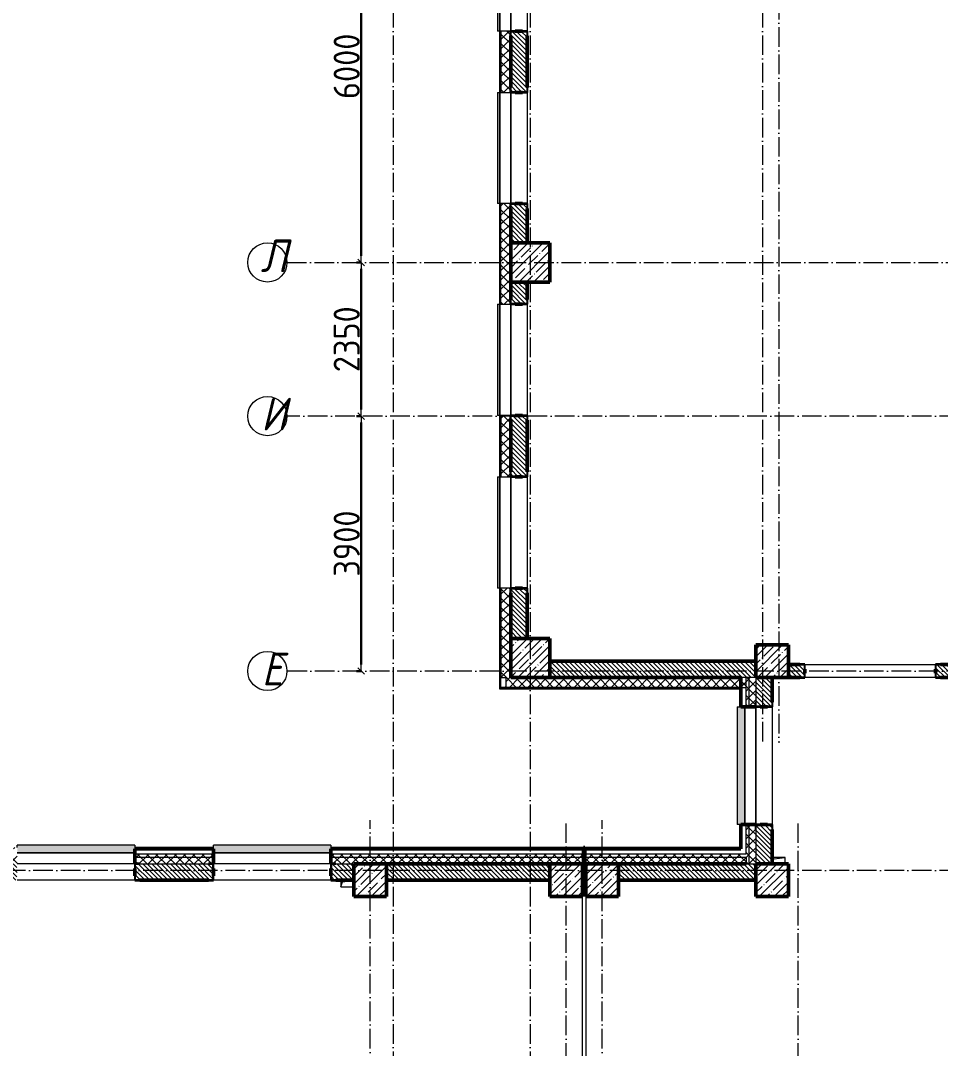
# Model space of a CAD drawing. Header units: millimetres. Extents: x -213536 to 1564669, y -45299 to 942238.
# Drawn here: x 47658 to 61733, y 465674 to 481397 of the extents above; entities that cross this region are included whole.
import ezdxf

# ---------------------------------------------------------------- set-up
doc = ezdxf.new("R2010")
doc.units = ezdxf.units.MM
doc.linetypes.add('50_200_ШТРИХ_1Т_ш5_п1_п1_', pattern=[700, 500, -100, 0, -100])
for name, color, linetype, lineweight in [('3.1) ЖБ окна 1.2 м', 102, 'Continuous', 30), ('A-____-____-DIMS', 7, 'Continuous', 9), ('A-FLOR-____-OTLN', 7, 'Continuous', 9), ('A-GENM-____-MCUT', 7, 'Continuous', 25), ('A-GENM-____-OTLN', 7, 'Continuous', 9), ('A-GENM-____-OTLN-1', 7, 'Continuous', 25), ('A-GLAZ-____-OTLN', 7, 'Continuous', 9), ('A-WALL-____-MCUT-2', 7, 'Continuous', 50), ('A-WALL-____-MCUT-3', 7, 'Continuous', 9), ('A-WALL-____-OTLN', 7, 'Continuous', 9), ('A-WALL-____-PATT-1', 7, 'Continuous', 9), ('A-WALL-FNSH-MCUT-1', 7, 'Continuous', 9), ('I-WALL-____-OTLN', 7, 'Continuous', 9), ('S-COLS-____-MCUT', 7, 'Continuous', 50), ('S-COLS-____-OTLN', 7, 'Continuous', 9), ('S-GRID-____-IDEN', 7, 'Continuous', 9), ('S-GRID-____-OTLN-1', 7, '50_200_ШТРИХ_1Т_ш5_п1_п1_', 9)]:
    doc.layers.add(name, color=color, linetype=linetype, lineweight=lineweight)
doc.layers.add('A-GLAZ-____-OTLN-1', color=7, linetype='Continuous', lineweight=9, true_color=0xc0c0c0)
doc.styles.add('ISOCPEUR_I', font='isocpeui.ttf', dxfattribs={"width": 0.9, "height": 2.5})
doc.styles.add('СПДС', font='isocpeur.ttf', dxfattribs={"width": 0.9})
doc.dimstyles.new('Размера А3', dxfattribs={"dimtxt": 200, "dimasz": 100, "dimexe": 70, "dimexo": 100, "dimgap": 20, "dimtad": 1, "dimdec": 0, "dimrnd": 10, "dimzin": 0, "dimdsep": 46, "dimtxsty": 'СПДС', "dimblk": 'ARROWHEAD_6', "dimcen": 1, "dimclrd": 256, "dimclre": 256, "dimclrt": 256, "dimazin": 0, "dimtfac": 1, "dimtdec": 0, "dimtmove": 2, "dimatfit": 3, "dimfxl": 1, "dimtolj": 1, "dimtzin": 0, "dimarcsym": 0})
pattern_1 = [(45, (-15591.66, 459015.94), (-70.71068, 70.71068), []), (135, (-15591.66, 459015.94), (-70.71068, -70.71068), [])]
pattern_2 = [(135, (-15591.663, 459015.94), (-35.35534, -35.35534), [])]
pattern_3 = [(45, (-15591.66, 459015.94), (-85.53659, 85.53659), []), (45, (-15534.64, 459015.94), (-85.53659, 85.53659), [])]

# ---------------------------------------------------------------- blocks, each defined once
blk = doc.blocks.new('BSC_Колонна _Прямоугольная - 600х600-V12-АР1_План отверстий 2 этажа в осях 1-64_А-ГГ')
at = {"layer": 'S-COLS-____-OTLN'}
h = blk.add_hatch(dxfattribs=at)
h.set_pattern_fill('FP_40', color=256, style=0, pattern_type=2)
h.set_pattern_definition([(45, (-71050, -18681.04), (-114.04925, 114.04925), []), (45, (-70935.95, -18681.04), (-114.04925, 114.04925), [201.613, -40.323, 3.353, -36.97])])
h.paths.add_polyline_path([(-300, -300), (300, -300), (300, 300), (-300, 300)], flags=0)
at = {"layer": 'S-COLS-____-MCUT'}
for p, q in [((300, 300), (-300, 300)), ((-300, 300), (-300, -300)), ((300, -300), (300, 300)), ((-300, -300), (300, -300))]:
    blk.add_line(p, q, dxfattribs=at)
blk = doc.blocks.new('BSC_Колонна _Прямоугольная - 600х600-V79-АР1_План отверстий 2 этажа в осях 1-64_А-ГГ')
at = {"layer": 'S-COLS-____-OTLN'}
h = blk.add_hatch(dxfattribs=at)
h.set_pattern_fill('FP_108', color=256, style=0, pattern_type=2)
h.set_pattern_definition([(45, (-71050, -12631.04), (-114.04925, 114.04925), []), (45, (-70935.95, -12631.04), (-114.04925, 114.04925), [201.613, -40.323, 3.353, -36.97])])
h.paths.add_polyline_path([(-300, -300), (300, -300), (300, 300), (-300, 300)], flags=0)
at = {"layer": 'S-COLS-____-MCUT'}
for p, q in [((300, 300), (-300, 300)), ((-300, 300), (-300, -300)), ((300, -300), (300, 300)), ((-300, -300), (300, -300))]:
    blk.add_line(p, q, dxfattribs=at)
blk = doc.blocks.new('BSC_Колонна _Прямоугольная - 500х500-V98-АР1_План отверстий 2 этажа в осях 1-64_А-ГГ')
at = {"layer": 'S-COLS-____-OTLN'}
h = blk.add_hatch(dxfattribs=at)
h.set_pattern_fill('FP_127', color=256, style=0, pattern_type=2)
h.set_pattern_definition([(45, (-68600, -9231.04), (-114.04925, 114.04925), []), (45, (-68485.95, -9231.04), (-114.04925, 114.04925), [201.613, -40.323, 3.353, -36.97])])
h.paths.add_polyline_path([(-250, -250), (250, -250), (250, 250), (-250, 250)], flags=0)
at = {"layer": 'S-COLS-____-MCUT'}
for p, q in [((250, 250), (-250, 250)), ((-250, 250), (-250, -250)), ((250, -250), (250, 250)), ((-250, -250), (250, -250))]:
    blk.add_line(p, q, dxfattribs=at)
blk = doc.blocks.new('BSC_Колонна _Прямоугольная - 500х500-V114-АР1_План отверстий 2 этажа в осях 1-64_А-ГГ')
at = {"layer": 'S-COLS-____-OTLN'}
h = blk.add_hatch(dxfattribs=at)
h.set_pattern_fill('FP_143', color=256, style=0, pattern_type=2)
h.set_pattern_definition([(45, (-72150, -9231.04), (-114.04925, 114.04925), []), (45, (-72035.95, -9231.04), (-114.04925, 114.04925), [201.613, -40.323, 3.353, -36.97])])
h.paths.add_polyline_path([(-250, -250), (250, -250), (250, 250), (-250, 250)], flags=0)
at = {"layer": 'S-COLS-____-MCUT'}
for p, q in [((250, 250), (-250, 250)), ((-250, 250), (-250, -250)), ((250, -250), (250, 250)), ((-250, -250), (250, -250))]:
    blk.add_line(p, q, dxfattribs=at)
blk = doc.blocks.new('BSC_Колонна _Прямоугольная - 500х500-V115-АР1_План отверстий 2 этажа в осях 1-64_А-ГГ')
at = {"layer": 'S-COLS-____-OTLN'}
h = blk.add_hatch(dxfattribs=at)
h.set_pattern_fill('FP_144', color=256, style=0, pattern_type=2)
h.set_pattern_definition([(45, (-71600, -9231.04), (-114.04925, 114.04925), []), (45, (-71485.95, -9231.04), (-114.04925, 114.04925), [201.613, -40.323, 3.353, -36.97])])
h.paths.add_polyline_path([(-250, -250), (250, -250), (250, 250), (-250, 250)], flags=0)
at = {"layer": 'S-COLS-____-MCUT'}
for p, q in [((250, 250), (-250, 250)), ((-250, 250), (-250, -250)), ((250, -250), (250, 250)), ((-250, -250), (250, -250))]:
    blk.add_line(p, q, dxfattribs=at)
blk = doc.blocks.new('BSC_Колонна _Прямоугольная - 500х500-V135-АР1_План отверстий 2 этажа в осях 1-64_А-ГГ')
at = {"layer": 'S-COLS-____-OTLN'}
h = blk.add_hatch(dxfattribs=at)
h.set_pattern_fill('FP_165', color=256, style=0, pattern_type=2)
h.set_pattern_definition([(45, (-74750, -12581.04), (-114.04925, 114.04925), []), (45, (-74635.95, -12581.04), (-114.04925, 114.04925), [201.613, -40.323, 3.353, -36.97])])
h.paths.add_polyline_path([(-250, -250), (250, -250), (250, 250), (-250, 250), (-250, 195)], flags=0)
at = {"layer": 'S-COLS-____-MCUT'}
for p, q in [((250, 250), (-250, 250)), ((-250, 250), (-250, -250)), ((250, -250), (250, 250)), ((-250, -250), (250, -250))]:
    blk.add_line(p, q, dxfattribs=at)
blk = doc.blocks.new('BSC_Колонна _Прямоугольная - 500х500-V140-АР1_План отверстий 2 этажа в осях 1-64_А-ГГ')
at = {"layer": 'S-COLS-____-OTLN'}
h = blk.add_hatch(dxfattribs=at)
h.set_pattern_fill('FP_171', color=256, style=0, pattern_type=2)
h.set_pattern_definition([(45, (-74750, -9231.04), (-114.04925, 114.04925), []), (45, (-74635.95, -9231.04), (-114.04925, 114.04925), [201.613, -40.323, 3.353, -36.97])])
h.paths.add_polyline_path([(-250, -250), (250, -250), (250, 250), (-250, 250), (-250, 105)], flags=0)
at = {"layer": 'S-COLS-____-MCUT'}
for p, q in [((250, 250), (-250, 250)), ((-250, 250), (-250, -250)), ((250, -250), (250, 250)), ((-250, -250), (250, -250))]:
    blk.add_line(p, q, dxfattribs=at)
blk = doc.blocks.new('Фахверк_СКБ_Уголок - 250_2700-27497298-АР1_План отверстий 2 этажа в осях 1-64_А-ГГ')
at = {"layer": 'A-GENM-____-MCUT'}
for p, q in [((200, 181), (125, 181)), ((125, 181), (125, 106)), ((131, 106), (131, 175)), ((131, 175), (200, 175)), ((200, 175), (200, 181)), ((125, 106), (131, 106)), ((131, -6), (125, -6)), ((125, -6), (125, -81)), ((125, -81), (200, -81)), ((131, -75), (131, -6)), ((200, -75), (131, -75)), ((200, -81), (200, -75))]:
    blk.add_line(p, q, dxfattribs=at)
blk = doc.blocks.new('Фахверк_СКБ_Уголок - 200_3380-28509457-АР1_План отверстий 2 этажа в осях 1-64_А-ГГ')
at = {"layer": 'A-GENM-____-MCUT'}
for p, q in [((200, 156), (125, 156)), ((125, 156), (125, 81)), ((125, 81), (131, 81)), ((131, 19), (125, 19)), ((125, 19), (125, -56)), ((131, 81), (131, 150)), ((131, 150), (200, 150)), ((131, -50), (131, 19)), ((200, 150), (200, 156)), ((125, -56), (200, -56)), ((200, -50), (131, -50)), ((200, -56), (200, -50))]:
    blk.add_line(p, q, dxfattribs=at)
blk = doc.blocks.new('AR_Отверстие прямоугольное _в плите_ - AR_Отверстие прямоугольное _в плите_-V165-АР1_План отверстий 2 этажа в осях 1-64_А-ГГ')
at = {"layer": 'A-GENM-____-OTLN'}
for p, q in [((-100, 50), (-100, -50)), ((-100, -50), (-75, 25)), ((-75, 25), (100, 50)), ((-100, -50), (100, -50))]:
    blk.add_line(p, q, dxfattribs=at)
blk = doc.blocks.new('AR_Отверстие прямоугольное _в плите_ - AR_Отверстие прямоугольное _в плите_-30510712-АР1_План отверстий 2 этажа в осях 1-64_А-ГГ')
at = {"layer": 'A-GENM-____-OTLN'}
for p, q in [((100, 50), (-100, 50)), ((-100, -50), (-75, 25)), ((-75, 25), (100, 50)), ((100, -50), (100, 50))]:
    blk.add_line(p, q, dxfattribs=at)
blk = doc.blocks.new('Отлив_СКБ - Отлив витража_120_НВФ-31885689-АР1_План отверстий 2 этажа в осях 1-64_А-ГГ')
at = {"layer": 'A-GLAZ-____-OTLN-1'}
for points in [[(1800, 2), (1800, 120), (0, 120), (0, 2), (1103, 2)], [(1103, 0), (1800, 0), (1800, 2), (0, 2), (0, 0)]]:
    blk.add_hatch(color=256, dxfattribs=at).paths.add_polyline_path(points, flags=0)
at = {"layer": 'A-GLAZ-____-OTLN'}
for p, q in [((0, 83), (0, 120)), ((1800, 120), (0, 120)), ((0, 2), (1800, 2)), ((1800, 120), (1800, 83)), ((1800, 0), (0, 0))]:
    blk.add_line(p, q, dxfattribs=at)
blk = doc.blocks.new('Отлив_СКБ - Отлив витража_СФТК-31883956-АР1_План отверстий 2 этажа в осях 1-64_А-ГГ')
at = {"layer": 'A-GLAZ-____-OTLN-1'}
for points in [[(0, 3), (0, 2), (1700, 3), (1700, 37), (0, 37)], [(0, 2), (0, 0), (1700, 0), (1700, 2)]]:
    blk.add_hatch(color=256, dxfattribs=at).paths.add_polyline_path(points, flags=0)
at = {"layer": 'A-GLAZ-____-OTLN'}
for p, q in [((0, 3), (0, 37)), ((1700, 37), (0, 37)), ((0, 2), (1700, 2)), ((1700, 37), (1700, 3)), ((1700, 0), (0, 0))]:
    blk.add_line(p, q, dxfattribs=at)
blk = doc.blocks.new('Стены 6 - Стены 4-31195849-АР1_План отверстий 2 этажа в осях 1-64_А-ГГ')
at = {"layer": 'A-WALL-____-MCUT-2'}
for p, q in [((-1799, 41030), (-1799, 41010)), ((-1549, 41030), (-1799, 41030)), ((-1799, 41010), (-1549, 41010)), ((-1549, 41010), (-1549, 41030))]:
    blk.add_line(p, q, dxfattribs=at)
blk = doc.blocks.new('Ось сетки - Круг_Ø6_00__ISO-2_5_0_9K_-25732049-АР1_План отверстий 2 этажа в осях 1-64_А-ГГ')
at = {"layer": 'S-GRID-____-IDEN'}
blk.add_circle((0, 0), 3, dxfattribs=at)
blk = doc.blocks.new('ARROWHEAD_6')
at = {"color": 0, "linetype": 'Continuous'}
for p, q in [((0, 0), (-1, 0)), ((-0.5, -0.5), (0.5, 0.5))]:
    blk.add_line(p, q, dxfattribs=at)
blk = doc.blocks.new('*D5501')
at = {"layer": 'A-____-____-DIMS', "lineweight": -2, "transparency": 16777216}
for p, q in [((52875, 483697), (52799, 483697)), ((52869, 483597), (52869, 477797)), ((52875, 477697), (52799, 477697))]:
    blk.add_line(p, q, dxfattribs=at)
at = {"layer": 'Defpoints', "color": 0, "lineweight": 30, "transparency": 16777216}
for p in [(52975, 483697), (52869, 477697), (52975, 477697)]:
    blk.add_point(p, dxfattribs=at)
at = {"layer": 'A-____-____-DIMS', "lineweight": -2, "transparency": 16777216, "xscale": 100, "yscale": 100, "zscale": 100}
for p, rotation in [((52869, 483697), 90), ((52869, 477697), 270)]:
    blk.add_blockref('ARROWHEAD_6', p, dxfattribs=dict(at, rotation=rotation))
at = {"layer": 'A-____-____-DIMS', "transparency": 16777216, "insert": (52649, 480697), "char_height": 400, "attachment_point": 5, "rotation": 90, "style": 'СПДС'}
blk.add_mtext('\\A1;6000', dxfattribs=at)
blk = doc.blocks.new('*D5502')
at = {"layer": 'A-____-____-DIMS', "lineweight": -2, "transparency": 16777216}
for p, q in [((52875, 477697), (52799, 477697)), ((52869, 477597), (52869, 475447)), ((52875, 475347), (52799, 475347))]:
    blk.add_line(p, q, dxfattribs=at)
at = {"layer": 'Defpoints', "color": 0, "lineweight": 30, "transparency": 16777216}
for p in [(52975, 477697), (52869, 475347), (52975, 475347)]:
    blk.add_point(p, dxfattribs=at)
at = {"layer": 'A-____-____-DIMS', "lineweight": -2, "transparency": 16777216, "xscale": 100, "yscale": 100, "zscale": 100}
for p, rotation in [((52869, 477697), 90), ((52869, 475347), 270)]:
    blk.add_blockref('ARROWHEAD_6', p, dxfattribs=dict(at, rotation=rotation))
at = {"layer": 'A-____-____-DIMS', "transparency": 16777216, "insert": (52649, 476522), "char_height": 400, "attachment_point": 5, "rotation": 90, "style": 'СПДС'}
blk.add_mtext('\\A1;2350', dxfattribs=at)
blk = doc.blocks.new('*D5503')
at = {"layer": 'A-____-____-DIMS', "lineweight": -2, "transparency": 16777216}
for p, q in [((52875, 475347), (52799, 475347)), ((52869, 475247), (52869, 471547)), ((52875, 471447), (52799, 471447))]:
    blk.add_line(p, q, dxfattribs=at)
at = {"layer": 'Defpoints', "color": 0, "lineweight": 30, "transparency": 16777216}
for p in [(52975, 475347), (52869, 471447), (52975, 471447)]:
    blk.add_point(p, dxfattribs=at)
at = {"layer": 'A-____-____-DIMS', "lineweight": -2, "transparency": 16777216, "xscale": 100, "yscale": 100, "zscale": 100}
for p, rotation in [((52869, 475347), 90), ((52869, 471447), 270)]:
    blk.add_blockref('ARROWHEAD_6', p, dxfattribs=dict(at, rotation=rotation))
at = {"layer": 'A-____-____-DIMS', "transparency": 16777216, "insert": (52649, 473397), "char_height": 400, "attachment_point": 5, "rotation": 90, "style": 'СПДС'}
blk.add_mtext('\\A1;3900', dxfattribs=at)
blk = doc.blocks.new('2этаж')
at = {"layer": 'S-GRID-____-OTLN-1', "color": 251, "ltscale": 0.6, "true_color": 0x636466}
for p, q in [((53358.3, 508896.9), (53358.3, 454533.3)), ((55458.3, 508896.9), (55458.3, 454750.2)), ((59008.3, 508896.9), (59008.3, 470347)), ((59258.3, 508602.1), (59258.3, 470347)), ((51735.1, 477697), (74727.1, 477697)), ((88482.7, 475347), (51735.1, 475347)), ((74727.1, 471447), (51735.1, 471447)), ((53008.3, 454750.2), (53008.3, 469166.5)), ((56008.3, 454533.3), (56008.3, 469166.5)), ((56558.3, 454750.2), (56558.3, 469166.5)), ((59558.3, 454533.3), (59558.3, 469166.5)), ((88482.7, 468397), (-20037.2, 468397))]:
    blk.add_line(p, q, dxfattribs=at)
at = {"layer": 'S-GRID-____-IDEN', "char_height": 500, "attachment_point": 1, "style": 'ISOCPEUR_I'}
for s, insert, width in [('\\fISOCPEUR|b0|i1|c204|p34|;\\W.9;Л', (51332.6, 478049.4), 223.671), ('\\fISOCPEUR|b0|i1|c204|p34|;\\W.9;И', (51337.7, 475628.9), 223.671), ('\\fISOCPEUR|b0|i1|c204|p34|;\\W.9;Е', (51346.7, 471728.9), 202.025)]:
    blk.add_mtext(s, dxfattribs=dict(at, insert=insert, width=width))
at = {"layer": 'A-____-____-DIMS'}
for base, p1, p2, picture, middle in [((52868.7, 477697), (52974.8, 483697), (52974.8, 477697), '*D5501', (52648.7, 480697)), ((52868.7, 475347), (52974.8, 477697), (52974.8, 475347), '*D5502', (52648.7, 476522)), ((52868.7, 471447), (52974.8, 475347), (52974.8, 471447), '*D5503', (52648.7, 473397))]:
    dim = blk.add_linear_dim(base=base, p1=p1, p2=p2, angle=90, dimstyle='Размера А3', override={"dimtxt": 400}, dxfattribs=at)
    dim.commit()
    dim.dimension.update_dxf_attribs({"geometry": picture, "text_midpoint": middle})

msp = doc.modelspace()

# ---------------------------------------------------------------- hatches: boundary and pattern name
at = {"layer": 'A-WALL-____-PATT-1'}
h = msp.add_hatch(dxfattribs=at)
h.set_pattern_fill('FP_1', color=256, style=0, pattern_type=2)
h.set_pattern_definition(pattern_1)
h.paths.add_polyline_path([(55008.3, 471347), (55158.3, 471347), (55158.3, 472642), (55152.3, 472642), (55152.3, 472717), (55008.3, 472717)], flags=0)
h.paths.add_polyline_path([(55152.3, 474417), (55152.3, 474492), (55158.3, 474492), (55158.3, 475282), (55152.3, 475282), (55152.3, 475357), (55008.3, 475357), (55008.3, 474417), (55093.2, 474417)], flags=0)
h.paths.add_polyline_path([(55093.2, 477057), (55152.3, 477057), (55152.3, 477132), (55158.3, 477132), (55158.3, 478522), (55152.3, 478522), (55152.3, 478597), (55008.3, 478597), (55008.3, 477057)], flags=0)
h.paths.add_polyline_path([(55152.3, 480297), (55152.3, 480372), (55158.3, 480372), (55158.3, 481162), (55152.3, 481162), (55152.3, 481237), (55008.3, 481237), (55008.3, 480297), (55093.2, 480297)], flags=0)
h.paths.add_polyline_path([(55093.2, 482937), (55152.3, 482937), (55152.3, 483012), (55158.3, 483012), (55158.3, 484402), (55152.3, 484402), (55152.3, 484477), (55008.3, 484477), (55008.3, 482937)], flags=0)
h.paths.add_polyline_path([(55093.2, 486177), (55152.3, 486177), (55152.3, 486252), (55158.3, 486252), (55158.3, 487042), (55152.3, 487042), (55152.3, 487117), (55008.3, 487117), (55008.3, 486177)], flags=0)
h.paths.add_polyline_path([(55152.3, 488817), (55152.3, 488892), (55158.3, 488892), (55158.3, 490282), (55152.3, 490282), (55152.3, 490357), (55008.3, 490357), (55008.3, 488817), (55093.2, 488817)], flags=0)
h.paths.add_polyline_path([(55152.3, 492057), (55152.3, 492132), (55158.3, 492132), (55158.3, 492922), (55152.3, 492922), (55152.3, 492997), (55008.3, 492997), (55008.3, 492057), (55093.2, 492057)], flags=0)
h.paths.add_polyline_path([(55093.2, 494697), (55152.3, 494697), (55152.3, 494772), (55158.3, 494772), (55158.3, 496162), (55152.3, 496162), (55152.3, 496237), (55008.3, 496237), (55008.3, 494697)], flags=0)
h.paths.add_polyline_path([(55093.2, 497937), (55152.3, 497937), (55152.3, 498012), (55158.3, 498012), (55158.3, 498802), (55152.3, 498802), (55152.3, 498877), (55008.3, 498877), (55008.3, 497937)], flags=0)
h.paths.add_polyline_path([(55152.3, 500577), (55152.3, 500652), (55158.3, 500652), (55158.3, 502097), (55008.3, 502097), (55008.3, 500577), (55093.2, 500577)], flags=0)
h = msp.add_hatch(dxfattribs=at)
h.set_pattern_fill('FP_6', color=256, style=0, pattern_type=2)
h.set_pattern_definition(pattern_2)
h.paths.add_polyline_path([(55408.3, 477997), (55408.3, 478591), (55339.3, 478591), (55339.3, 478597), (55227.3, 478597), (55227.3, 478591), (55158.3, 478591), (55158.3, 477997), (55227.3, 477997)], flags=0)
h.paths.add_polyline_path([(55339.3, 480297), (55339.3, 480303), (55408.3, 480303), (55408.3, 481231), (55339.3, 481231), (55339.3, 481237), (55227.3, 481237), (55227.3, 481231), (55158.3, 481231), (55158.3, 480303), (55227.3, 480303), (55227.3, 480297)], flags=0)
h.paths.add_polyline_path([(55339.3, 482937), (55339.3, 482943), (55408.3, 482943), (55408.3, 483397), (55158.3, 483397), (55158.3, 482943), (55227.3, 482943), (55227.3, 482937)], flags=0)
h = msp.add_hatch(dxfattribs=at)
h.set_pattern_fill('FP_6', color=256, style=0, pattern_type=2)
h.set_pattern_definition(pattern_2)
h.paths.add_polyline_path([(55227.3, 471947), (55408.3, 471947), (55408.3, 472711), (55339.3, 472711), (55339.3, 472717), (55227.3, 472717), (55227.3, 472711), (55158.3, 472711), (55158.3, 471947)], flags=0)
h.paths.add_polyline_path([(55227.3, 474417), (55339.3, 474417), (55339.3, 474423), (55408.3, 474423), (55408.3, 475351), (55339.3, 475351), (55339.3, 475357), (55227.3, 475357), (55227.3, 475351), (55158.3, 475351), (55158.3, 474423), (55227.3, 474423)], flags=0)
h.paths.add_polyline_path([(55339.3, 477057), (55339.3, 477063), (55408.3, 477063), (55408.3, 477397), (55158.3, 477397), (55158.3, 477063), (55227.3, 477063), (55227.3, 477057)], flags=0)
h = msp.add_hatch(dxfattribs=at)
h.set_pattern_fill('FP_6', color=256, style=0, pattern_type=2)
h.set_pattern_definition(pattern_2)
h.paths.add_polyline_path([(58908.3, 471347), (58908.3, 471597), (55758.3, 471597), (55758.3, 471347), (58808.3, 471347)], flags=0)
h = msp.add_hatch(dxfattribs=at)
h.set_pattern_fill('FP_6', color=256, style=0, pattern_type=2)
h.set_pattern_definition(pattern_2)
h.paths.add_polyline_path([(61664.3, 471347), (61908.3, 471347), (61908.3, 471547), (61664.3, 471547), (61664.3, 471478), (61658.3, 471478), (61658.3, 471416), (61664.3, 471416), (61664.3, 471351.8)], flags=0)
h.paths.add_polyline_path([(59408.3, 471347), (59652.3, 471347), (59652.3, 471416), (59658.3, 471416), (59658.3, 471478), (59652.3, 471478), (59652.3, 471547), (59408.3, 471547)], flags=0)
h = msp.add_hatch(dxfattribs=at)
h.set_pattern_fill('FP_1', color=256, style=0, pattern_type=2)
h.set_pattern_definition(pattern_1)
h.paths.add_polyline_path([(58758.3, 471197), (58758.3, 471347), (55083.3, 471347), (55083.3, 471197), (58628.1, 471197)], flags=0)
h = msp.add_hatch(dxfattribs=at)
h.set_pattern_fill('FP_1', color=256, style=0, pattern_type=2)
h.set_pattern_definition(pattern_1)
h.paths.add_polyline_path([(58808.3, 468497), (58808.3, 469097), (58758.3, 469097), (58758.3, 468497)], flags=0)
h.paths.add_polyline_path([(58808.3, 470897), (58808.3, 471347), (58758.3, 471347), (58758.3, 470897)], flags=0)
h = msp.add_hatch(dxfattribs=at)
h.set_pattern_fill('FP_1', color=256, style=0, pattern_type=2)
h.set_pattern_definition(pattern_1)
h.paths.add_polyline_path([(58856.7, 468497), (58908.3, 468497), (58908.3, 469022), (58902.3, 469022), (58902.3, 469097), (58808.3, 469097), (58808.3, 468497)], flags=0)
h.paths.add_polyline_path([(58808.3, 470897), (58902.3, 470897), (58902.3, 470972), (58908.3, 470972), (58908.3, 471347), (58808.3, 471347), (58808.3, 470931.8)], flags=0)
h = msp.add_hatch(dxfattribs=at)
h.set_pattern_fill('FP_6', color=256, style=0, pattern_type=2)
h.set_pattern_definition(pattern_2)
h.paths.add_polyline_path([(59089.3, 468497), (59158.3, 468497), (59158.3, 469091), (59089.3, 469091), (59089.3, 469097), (58977.3, 469097), (58977.3, 469091), (58908.3, 469091), (58908.3, 468497), (59070, 468497)], flags=0)
h.paths.add_polyline_path([(59089.3, 470897), (59089.3, 470903), (59158.3, 470903), (59158.3, 471347), (58908.3, 471347), (58908.3, 470903), (58977.3, 470903), (58977.3, 470897)], flags=0)
h = msp.add_hatch(dxfattribs=at)
h.set_pattern_fill('FP_3', color=256, style=0, pattern_type=2)
h.set_pattern_definition(pattern_3)
h.paths.add_polyline_path([(58678.3, 468727), (58678.3, 469097), (58658.3, 469097), (58658.3, 468727)], flags=0)
h.paths.add_polyline_path([(58658.3, 470897), (58678.3, 470897), (58678.3, 471177), (58658.3, 471177), (58658.3, 470931.8)], flags=0)
h = msp.add_hatch(dxfattribs=at)
h.set_pattern_fill('FP_3', color=256, style=0, pattern_type=2)
h.set_pattern_definition(pattern_3)
h.paths.add_polyline_path([(56273.3, 468727), (56273.3, 468747), (52408.3, 468747), (52408.3, 468727), (55093.2, 468727)], flags=0)
h.paths.add_polyline_path([(50608.3, 468727), (50608.3, 468747), (49408.3, 468747), (49408.3, 468727), (49790.8, 468727)], flags=0)
h.paths.add_polyline_path([(47608.3, 468727), (47608.3, 468747), (46408.3, 468747), (46408.3, 468727), (47139.6, 468727)], flags=0)
h.paths.add_polyline_path([(43604.7, 468727), (44608.3, 468727), (44608.3, 468747), (43408.3, 468747), (43408.3, 468727)], flags=0)
h.paths.add_polyline_path([(40953.5, 468727), (41608.3, 468727), (41608.3, 468747), (40408.3, 468747), (40408.3, 468727)], flags=0)
h.paths.add_polyline_path([(38608.3, 468727), (38608.3, 468747), (37408.3, 468747), (37408.3, 468727), (37418.6, 468727)], flags=0)
h.paths.add_polyline_path([(35608.3, 468727), (35608.3, 468747), (34408.3, 468747), (34408.3, 468727), (34767.4, 468727)], flags=0)
h.paths.add_polyline_path([(29608.3, 468727), (29608.3, 468747), (28408.3, 468747), (28408.3, 468727), (28581.3, 468727)], flags=0)
h.paths.add_polyline_path([(31408.3, 468727), (32608.3, 468727), (32608.3, 468747), (31408.3, 468747)], flags=0)
h.paths.add_polyline_path([(25408.3, 468727), (26608.3, 468727), (26608.3, 468747), (25408.3, 468747)], flags=0)
h.paths.add_polyline_path([(22743.3, 468727), (23608.3, 468727), (23608.3, 468747), (22743.3, 468747)], flags=0)
h = msp.add_hatch(dxfattribs=at)
h.set_pattern_fill('FP_3', color=256, style=0, pattern_type=2)
h.set_pattern_definition(pattern_3)
h.paths.add_polyline_path([(58658.3, 468727), (58658.3, 468747), (56293.3, 468747), (56293.3, 468727), (58628.1, 468727)], flags=0)
h = msp.add_hatch(dxfattribs=at)
h.set_pattern_fill('FP_1', color=256, style=0, pattern_type=2)
h.set_pattern_definition(pattern_1)
h.paths.add_polyline_path([(58758.3, 468597), (58758.3, 468647), (52408.3, 468647), (52408.3, 468597), (58628.1, 468597)], flags=0)
h.paths.add_polyline_path([(49790.8, 468597), (50608.3, 468597), (50608.3, 468647), (49408.3, 468647), (49408.3, 468597)], flags=0)
h.paths.add_polyline_path([(47608.3, 468597), (47608.3, 468647), (46408.3, 468647), (46408.3, 468597), (47139.6, 468597)], flags=0)
h.paths.add_polyline_path([(44608.3, 468597), (44608.3, 468647), (43408.3, 468647), (43408.3, 468597), (44488.4, 468597)], flags=0)
h.paths.add_polyline_path([(41608.3, 468597), (41608.3, 468647), (40408.3, 468647), (40408.3, 468597), (40953.5, 468597)], flags=0)
h.paths.add_polyline_path([(37408.3, 468597), (38608.3, 468597), (38608.3, 468647), (37408.3, 468647)], flags=0)
h.paths.add_polyline_path([(34408.3, 468597), (35608.3, 468597), (35608.3, 468647), (34408.3, 468647)], flags=0)
h.paths.add_polyline_path([(32116.2, 468597), (32608.3, 468597), (32608.3, 468647), (31408.3, 468647), (31408.3, 468597)], flags=0)
h.paths.add_polyline_path([(29608.3, 468597), (29608.3, 468647), (28408.3, 468647), (28408.3, 468597), (28581.3, 468597)], flags=0)
h.paths.add_polyline_path([(26608.3, 468597), (26608.3, 468647), (25408.3, 468647), (25408.3, 468597), (25930.1, 468597)], flags=0)
h.paths.add_polyline_path([(22208.3, 468597), (23608.3, 468597), (23608.3, 468647), (22208.3, 468647)], flags=0)
h.paths.add_polyline_path([(20408.3, 468597), (20408.3, 468647), (19208.3, 468647), (19208.3, 468597), (19743.9, 468597)], flags=0)
h.paths.add_polyline_path([(11408.3, 468597), (11408.3, 468647), (8238.3, 468647), (8238.3, 468597), (9139.1, 468597)], flags=0)
h = msp.add_hatch(dxfattribs=at)
h.set_pattern_fill('FP_1', color=256, style=0, pattern_type=2)
h.set_pattern_definition(pattern_1)
h.paths.add_polyline_path([(58758.3, 468497), (58758.3, 468597), (52408.3, 468597), (52408.3, 468503), (52483.3, 468503), (52483.3, 468497), (58628.1, 468497)], flags=0)
h.paths.add_polyline_path([(49790.8, 468497), (50533.3, 468497), (50533.3, 468503), (50608.3, 468503), (50608.3, 468597), (49408.3, 468597), (49408.3, 468503), (49483.3, 468503), (49483.3, 468497)], flags=0)
h.paths.add_polyline_path([(47533.3, 468497), (47533.3, 468503), (47608.3, 468503), (47608.3, 468597), (46408.3, 468597), (46408.3, 468503), (46483.3, 468503), (46483.3, 468497), (47258.3, 468497)], flags=0)
h.paths.add_polyline_path([(43758.3, 468497), (44533.3, 468497), (44533.3, 468503), (44608.3, 468503), (44608.3, 468597), (43408.3, 468597), (43408.3, 468503), (43483.3, 468503), (43483.3, 468497), (43604.7, 468497)], flags=0)
h.paths.add_polyline_path([(40953.5, 468497), (41533.3, 468497), (41533.3, 468503), (41608.3, 468503), (41608.3, 468597), (40408.3, 468597), (40408.3, 468503), (40483.3, 468503), (40483.3, 468497)], flags=0)
h.paths.add_polyline_path([(38258.3, 468497), (38533.3, 468497), (38533.3, 468503), (38608.3, 468503), (38608.3, 468597), (37408.3, 468597), (37408.3, 468503), (37483.3, 468503), (37483.3, 468497), (37758.3, 468497)], flags=0)
h.paths.add_polyline_path([(35258.3, 468497), (35533.3, 468497), (35533.3, 468503), (35608.3, 468503), (35608.3, 468597), (34408.3, 468597), (34408.3, 468503), (34483.3, 468503), (34483.3, 468497), (34767.4, 468497)], flags=0)
h.paths.add_polyline_path([(32533.3, 468497), (32533.3, 468503), (32608.3, 468503), (32608.3, 468597), (31408.3, 468597), (31408.3, 468503), (31483.3, 468503), (31483.3, 468497), (32116.2, 468497)], flags=0)
h.paths.add_polyline_path([(29533.3, 468497), (29533.3, 468503), (29608.3, 468503), (29608.3, 468597), (28408.3, 468597), (28408.3, 468503), (28483.3, 468503), (28483.3, 468497), (29258.3, 468497)], flags=0)
h.paths.add_polyline_path([(25483.3, 468497), (26533.3, 468497), (26533.3, 468503), (26608.3, 468503), (26608.3, 468597), (25408.3, 468597), (25408.3, 468503), (25483.3, 468503)], flags=0)
h.paths.add_polyline_path([(23258.3, 468497), (23533.3, 468497), (23533.3, 468503), (23608.3, 468503), (23608.3, 468597), (22208.3, 468597), (22208.3, 468497), (22708.3, 468497)], flags=0)
h.paths.add_polyline_path([(19743.9, 468497), (20333.3, 468497), (20333.3, 468503), (20408.3, 468503), (20408.3, 468597), (19208.3, 468597), (19208.3, 468497), (19708.3, 468497)], flags=0)
h.paths.add_polyline_path([(11333.3, 468497), (11333.3, 468503), (11408.3, 468503), (11408.3, 468597), (8238.3, 468597), (8238.3, 468497), (10708.3, 468497)], flags=0)
h = msp.add_hatch(dxfattribs=at)
h.set_pattern_fill('FP_6', color=256, style=0, pattern_type=2)
h.set_pattern_definition(pattern_2)
h.paths.add_polyline_path([(52414.3, 468247), (52758.3, 468247), (52758.3, 468497), (52414.3, 468497), (52414.3, 468428), (52408.3, 468428), (52408.3, 468316), (52414.3, 468316), (52414.3, 468251.3)], flags=0)
h.paths.add_polyline_path([(50533.3, 468247), (50602.3, 468247), (50602.3, 468316), (50608.3, 468316), (50608.3, 468428), (50602.3, 468428), (50602.3, 468497), (49414.3, 468497), (49414.3, 468428), (49408.3, 468428), (49408.3, 468316), (49414.3, 468316), (49414.3, 468247), (49790.8, 468247)], flags=0)
h.paths.add_polyline_path([(47533.3, 468247), (47602.3, 468247), (47602.3, 468316), (47608.3, 468316), (47608.3, 468428), (47602.3, 468428), (47602.3, 468497), (47258.3, 468497), (47258.3, 468247)], flags=0)
h = msp.add_hatch(dxfattribs=at)
h.set_pattern_fill('FP_6', color=256, style=0, pattern_type=2)
h.set_pattern_definition(pattern_2)
h.paths.add_polyline_path([(55758.3, 468247), (55758.3, 468497), (53258.3, 468497), (53258.3, 468247), (55093.2, 468247)], flags=0)
h = msp.add_hatch(dxfattribs=at)
h.set_pattern_fill('FP_6', color=256, style=0, pattern_type=2)
h.set_pattern_definition(pattern_2)
h.paths.add_polyline_path([(56808.3, 468247), (58908.3, 468247), (58908.3, 468497), (56808.3, 468497)], flags=0)

# ---------------------------------------------------------------- linework, layer by layer
at = {"layer": 'A-FLOR-____-OTLN'}
for p, q in [((56258.3, 465097), (56258.3, 467997)), ((56308.3, 467997), (56308.3, 465097))]:
    msp.add_line(p, q, dxfattribs=at)
at = {"layer": 'A-WALL-____-MCUT-2'}
for p, q in [((55158.3, 480372), (55158.3, 481162)), ((55158.3, 481162), (55158.3, 480372)), ((55339.3, 481237), (55227.3, 481237)), ((55408.3, 480372), (55408.3, 481162)), ((55227.3, 480297), (55339.3, 480297)), ((55158.3, 477997), (55158.3, 478522)), ((55158.3, 478522), (55158.3, 477997)), ((55339.3, 478597), (55227.3, 478597)), ((55408.3, 477997), (55408.3, 478522)), ((55158.3, 477132), (55158.3, 477397)), ((55158.3, 477397), (55158.3, 477132)), ((55408.3, 477132), (55408.3, 477397)), ((55227.3, 477057), (55339.3, 477057)), ((55339.3, 475357), (55227.3, 475357)), ((55158.3, 474492), (55158.3, 475282)), ((55158.3, 475282), (55158.3, 474492)), ((55408.3, 474492), (55408.3, 475282)), ((55227.3, 474417), (55339.3, 474417)), ((55158.3, 471947), (55158.3, 472642)), ((55158.3, 472642), (55158.3, 471947)), ((55339.3, 472717), (55227.3, 472717)), ((55408.3, 471947), (55408.3, 472642)), ((58908.3, 471597), (55758.3, 471597)), ((59583.3, 471547), (59408.3, 471547)), ((61908.3, 471547), (61733.3, 471547)), ((59658.3, 471416), (59658.3, 471478)), ((61658.3, 471478), (61658.3, 471416)), ((55758.3, 471347), (58678.3, 471347)), ((58678.3, 470897), (58678.3, 471347)), ((59158.3, 470972), (59158.3, 471347)), ((59408.3, 471347), (59583.3, 471347)), ((61733.3, 471347), (61908.3, 471347)), ((58678.3, 470897), (58902.3, 470897)), ((58977.3, 470897), (59089.3, 470897)), ((58678.3, 468727), (58678.3, 469097)), ((58902.3, 469097), (58678.3, 469097)), ((59089.3, 469097), (58977.3, 469097)), ((59158.3, 468497), (59158.3, 469022)), ((50608.3, 468727), (49408.3, 468727)), ((49408.3, 468727), (49408.3, 468503)), ((50608.3, 468503), (50608.3, 468727)), ((58678.3, 468727), (52408.3, 468727)), ((52408.3, 468727), (52408.3, 468503)), ((49408.3, 468428), (49408.3, 468316)), ((50608.3, 468316), (50608.3, 468428)), ((52408.3, 468428), (52408.3, 468316)), ((53258.3, 468497), (53258.3, 468497)), ((55758.3, 468497), (53258.3, 468497)), ((56258.3, 468497), (56308.3, 468497)), ((56808.3, 468497), (58758.3, 468497)), ((49483.3, 468247), (50533.3, 468247)), ((52483.3, 468247), (52758.3, 468247)), ((53258.3, 468247), (55758.3, 468247)), ((56808.3, 468247), (58908.3, 468247))]:
    msp.add_line(p, q, dxfattribs=at)
at = {"layer": 'A-WALL-____-MCUT-3'}
for p, q in [((54996.3, 481237), (54996.3, 480297)), ((55001.3, 481237), (55001.3, 480297)), ((55152.3, 481237), (55008.3, 481237)), ((55008.3, 481237), (55008.3, 480297)), ((55008.3, 480297), (55152.3, 480297)), ((54996.3, 478597), (54996.3, 477057)), ((55001.3, 478597), (55001.3, 477057)), ((55152.3, 478597), (55008.3, 478597)), ((55008.3, 478597), (55008.3, 478597)), ((55008.3, 477057), (55008.3, 478597)), ((55008.3, 477057), (55152.3, 477057)), ((54996.3, 475357), (54996.3, 474417)), ((55001.3, 475357), (55001.3, 474417)), ((55152.3, 475357), (55008.3, 475357)), ((55008.3, 475357), (55008.3, 474417)), ((55008.3, 474417), (55152.3, 474417)), ((54996.3, 472717), (54996.3, 471185)), ((55001.3, 472717), (55001.3, 471190)), ((55152.3, 472717), (55008.3, 472717)), ((55008.3, 472717), (55008.3, 471347)), ((55008.3, 471347), (55083.3, 471347)), ((55083.3, 471347), (55083.3, 471197)), ((58908.3, 471347), (58678.3, 471347)), ((58758.3, 470897), (58758.3, 471347)), ((58808.3, 470897), (58808.3, 471347)), ((58908.3, 471347), (58908.3, 470972)), ((58678.3, 471185), (54996.3, 471185)), ((58678.3, 471190), (55001.3, 471190)), ((58678.3, 471177), (58658.3, 471177)), ((58678.3, 471197), (58758.3, 471197)), ((58758.3, 468647), (58758.3, 469097)), ((58808.3, 468497), (58808.3, 469097)), ((58908.3, 469022), (58908.3, 468497)), ((50608.3, 468647), (49408.3, 468647)), ((50608.3, 468597), (49408.3, 468597)), ((58758.3, 468647), (52408.3, 468647)), ((58758.3, 468597), (52408.3, 468597)), ((58758.3, 468597), (58758.3, 468497)), ((49483.3, 468497), (50533.3, 468497)), ((52483.3, 468497), (52758.3, 468497)), ((58758.3, 468497), (58908.3, 468497))]:
    msp.add_line(p, q, dxfattribs=at)
at = {"layer": 'A-WALL-____-OTLN'}
for p, q in [((55158.3, 482937), (55158.3, 481237)), ((55158.3, 481237), (55158.3, 482937)), ((55408.3, 482937), (55408.3, 481237)), ((55158.3, 480297), (55158.3, 478597)), ((55158.3, 478597), (55158.3, 480297)), ((55408.3, 480297), (55408.3, 478597)), ((55158.3, 477057), (55158.3, 475357)), ((55158.3, 475357), (55158.3, 477057)), ((55408.3, 477057), (55408.3, 475357)), ((55158.3, 474417), (55158.3, 472717)), ((55158.3, 472717), (55158.3, 474417)), ((55408.3, 474417), (55408.3, 472717)), ((58908.3, 470897), (58908.3, 469097)), ((58908.3, 469097), (58908.3, 470897)), ((59158.3, 470897), (59158.3, 469097)), ((49408.3, 468497), (47608.3, 468497)), ((52408.3, 468497), (50608.3, 468497)), ((49408.3, 468247), (47608.3, 468247)), ((52408.3, 468247), (50608.3, 468247))]:
    msp.add_line(p, q, dxfattribs=at)
at = {"layer": 'A-WALL-FNSH-MCUT-1'}
for p, q in [((55008.3, 481237), (54988.3, 481237)), ((54988.3, 481237), (54988.3, 480297)), ((54988.3, 480297), (55008.3, 480297)), ((55008.3, 478597), (54988.3, 478597)), ((54988.3, 478597), (54988.3, 477057)), ((54988.3, 477057), (55008.3, 477057)), ((55008.3, 475357), (54988.3, 475357)), ((54988.3, 475357), (54988.3, 474417)), ((54988.3, 474417), (55008.3, 474417)), ((55008.3, 472717), (54988.3, 472717)), ((54988.3, 472717), (54988.3, 471177)), ((55008.3, 471197), (55008.3, 471347)), ((54988.3, 471177), (58658.3, 471177)), ((58678.3, 471197), (55008.3, 471197)), ((58658.3, 471177), (58658.3, 470897)), ((58658.3, 470897), (58678.3, 470897)), ((58658.3, 469097), (58658.3, 468747)), ((58678.3, 469097), (58658.3, 469097)), ((50608.3, 468747), (49408.3, 468747)), ((49408.3, 468747), (49408.3, 468727)), ((49408.3, 468727), (49408.3, 468727)), ((50608.3, 468727), (50608.3, 468747)), ((56273.3, 468747), (52408.3, 468747)), ((52408.3, 468747), (52408.3, 468727)), ((52408.3, 468727), (52408.3, 468727)), ((56273.3, 468727), (56273.3, 468747)), ((58658.3, 468747), (56293.3, 468747)), ((56293.3, 468747), (56293.3, 468727))]:
    msp.add_line(p, q, dxfattribs=at)
at = {"layer": 'I-WALL-____-OTLN'}
for p, q in [((59658.3, 471547), (61658.3, 471547)), ((61658.3, 471347), (59658.3, 471347))]:
    msp.add_line(p, q, dxfattribs=at)

# ---------------------------------------------------------------- block references
at = {"layer": '3.1) ЖБ окна 1.2 м'}
msp.add_blockref('2этаж', (0, 0), dxfattribs=at)
at = {"layer": 'A-GENM-____-OTLN'}
for name, p in [('AR_Отверстие прямоугольное _в плите_ - AR_Отверстие прямоугольное _в плите_-30510712-АР1_План отверстий 2 этажа в осях 1-64_А-ГГ', (59258.3, 468547)), ('AR_Отверстие прямоугольное _в плите_ - AR_Отверстие прямоугольное _в плите_-V165-АР1_План отверстий 2 этажа в осях 1-64_А-ГГ', (52658.3, 468197))]:
    msp.add_blockref(name, p, dxfattribs=at)
at = {"layer": 'A-GENM-____-OTLN-1'}
for name, p, rotation in [('Фахверк_СКБ_Уголок - 250_2700-27497298-АР1_План отверстий 2 этажа в осях 1-64_А-ГГ', (55233.3, 481362), 269.9999999999999), ('Фахверк_СКБ_Уголок - 250_2700-27497298-АР1_План отверстий 2 этажа в осях 1-64_А-ГГ', (55333.3, 480172), 89.99999999999991), ('Фахверк_СКБ_Уголок - 250_2700-27497298-АР1_План отверстий 2 этажа в осях 1-64_А-ГГ', (55233.3, 478722), 269.9999999999999), ('Фахверк_СКБ_Уголок - 250_2700-27497298-АР1_План отверстий 2 этажа в осях 1-64_А-ГГ', (55333.3, 476932), 89.99999999999991), ('Фахверк_СКБ_Уголок - 250_2700-27497298-АР1_План отверстий 2 этажа в осях 1-64_А-ГГ', (55233.3, 475482), 269.9999999999999), ('Фахверк_СКБ_Уголок - 250_2700-27497298-АР1_План отверстий 2 этажа в осях 1-64_А-ГГ', (55333.3, 474292), 89.99999999999991), ('Фахверк_СКБ_Уголок - 250_2700-27497298-АР1_План отверстий 2 этажа в осях 1-64_А-ГГ', (55233.3, 472842), 269.9999999999999), ('Фахверк_СКБ_Уголок - 200_3380-28509457-АР1_План отверстий 2 этажа в осях 1-64_А-ГГ', (59783.3, 471497), 180), ('Фахверк_СКБ_Уголок - 250_2700-27497298-АР1_План отверстий 2 этажа в осях 1-64_А-ГГ', (59083.3, 470772), 89.99999999999991), ('Фахверк_СКБ_Уголок - 250_2700-27497298-АР1_План отверстий 2 этажа в осях 1-64_А-ГГ', (58983.3, 469222), 269.9999999999999), ('Фахверк_СКБ_Уголок - 250_2700-27497298-АР1_План отверстий 2 этажа в осях 1-64_А-ГГ', (50733.3, 468422), 180)]:
    msp.add_blockref(name, p, dxfattribs=dict(at, rotation=rotation))
for name, p in [('Фахверк_СКБ_Уголок - 200_3380-28509457-АР1_План отверстий 2 этажа в осях 1-64_А-ГГ', (61533.3, 471397)), ('Фахверк_СКБ_Уголок - 250_2700-27497298-АР1_План отверстий 2 этажа в осях 1-64_А-ГГ', (49283.3, 468322)), ('Фахверк_СКБ_Уголок - 250_2700-27497298-АР1_План отверстий 2 этажа в осях 1-64_А-ГГ', (52283.3, 468322))]:
    msp.add_blockref(name, p, dxfattribs=at)
at = {"layer": 'A-GLAZ-____-OTLN', "rotation": 90}
for name, p in [('Отлив_СКБ - Отлив витража_СФТК-31883956-АР1_План отверстий 2 этажа в осях 1-64_А-ГГ', (54991.3, 481237)), ('Отлив_СКБ - Отлив витража_СФТК-31883956-АР1_План отверстий 2 этажа в осях 1-64_А-ГГ', (54991.3, 478597)), ('Отлив_СКБ - Отлив витража_СФТК-31883956-АР1_План отверстий 2 этажа в осях 1-64_А-ГГ', (54991.3, 475357)), ('Отлив_СКБ - Отлив витража_СФТК-31883956-АР1_План отверстий 2 этажа в осях 1-64_А-ГГ', (54991.3, 472717)), ('Отлив_СКБ - Отлив витража_120_НВФ-31885689-АР1_План отверстий 2 этажа в осях 1-64_А-ГГ', (58741.3, 469097))]:
    msp.add_blockref(name, p, dxfattribs=at)
at = {"layer": 'A-GLAZ-____-OTLN'}
for p in [(47608.3, 468664), (50608.3, 468664)]:
    msp.add_blockref('Отлив_СКБ - Отлив витража_120_НВФ-31885689-АР1_План отверстий 2 этажа в осях 1-64_А-ГГ', p, dxfattribs=at)
at = {"layer": 'A-WALL-____-OTLN', "rotation": 89.9999999999999}
msp.add_blockref('Стены 6 - Стены 4-31195849-АР1_План отверстий 2 этажа в осях 1-64_А-ГГ', (97303.6, 470295.5), dxfattribs=at)
at = {"layer": 'S-COLS-____-OTLN'}
for name, p in [('BSC_Колонна _Прямоугольная - 600х600-V12-АР1_План отверстий 2 этажа в осях 1-64_А-ГГ', (55458.3, 477697)), ('BSC_Колонна _Прямоугольная - 600х600-V79-АР1_План отверстий 2 этажа в осях 1-64_А-ГГ', (55458.3, 471647)), ('BSC_Колонна _Прямоугольная - 500х500-V135-АР1_План отверстий 2 этажа в осях 1-64_А-ГГ', (59158.3, 471597)), ('BSC_Колонна _Прямоугольная - 500х500-V98-АР1_План отверстий 2 этажа в осях 1-64_А-ГГ', (53008.3, 468247)), ('BSC_Колонна _Прямоугольная - 500х500-V115-АР1_План отверстий 2 этажа в осях 1-64_А-ГГ', (56008.3, 468247)), ('BSC_Колонна _Прямоугольная - 500х500-V114-АР1_План отверстий 2 этажа в осях 1-64_А-ГГ', (56558.3, 468247)), ('BSC_Колонна _Прямоугольная - 500х500-V140-АР1_План отверстий 2 этажа в осях 1-64_А-ГГ', (59158.3, 468247))]:
    msp.add_blockref(name, p, dxfattribs=at)
at = {"layer": 'S-GRID-____-IDEN', "xscale": 99.99999999999993, "yscale": 99.99999999999993, "zscale": 99.99999999999993}
for p, rotation in [((51435.1, 477697), 269.9999999999995), ((51435.1, 475347), 89.99999999999982), ((51435.1, 471447), 89.9999999999998)]:
    msp.add_blockref('Ось сетки - Круг_Ø6_00__ISO-2_5_0_9K_-25732049-АР1_План отверстий 2 этажа в осях 1-64_А-ГГ', p, dxfattribs=dict(at, rotation=rotation))

doc.saveas('drawing.dxf')
